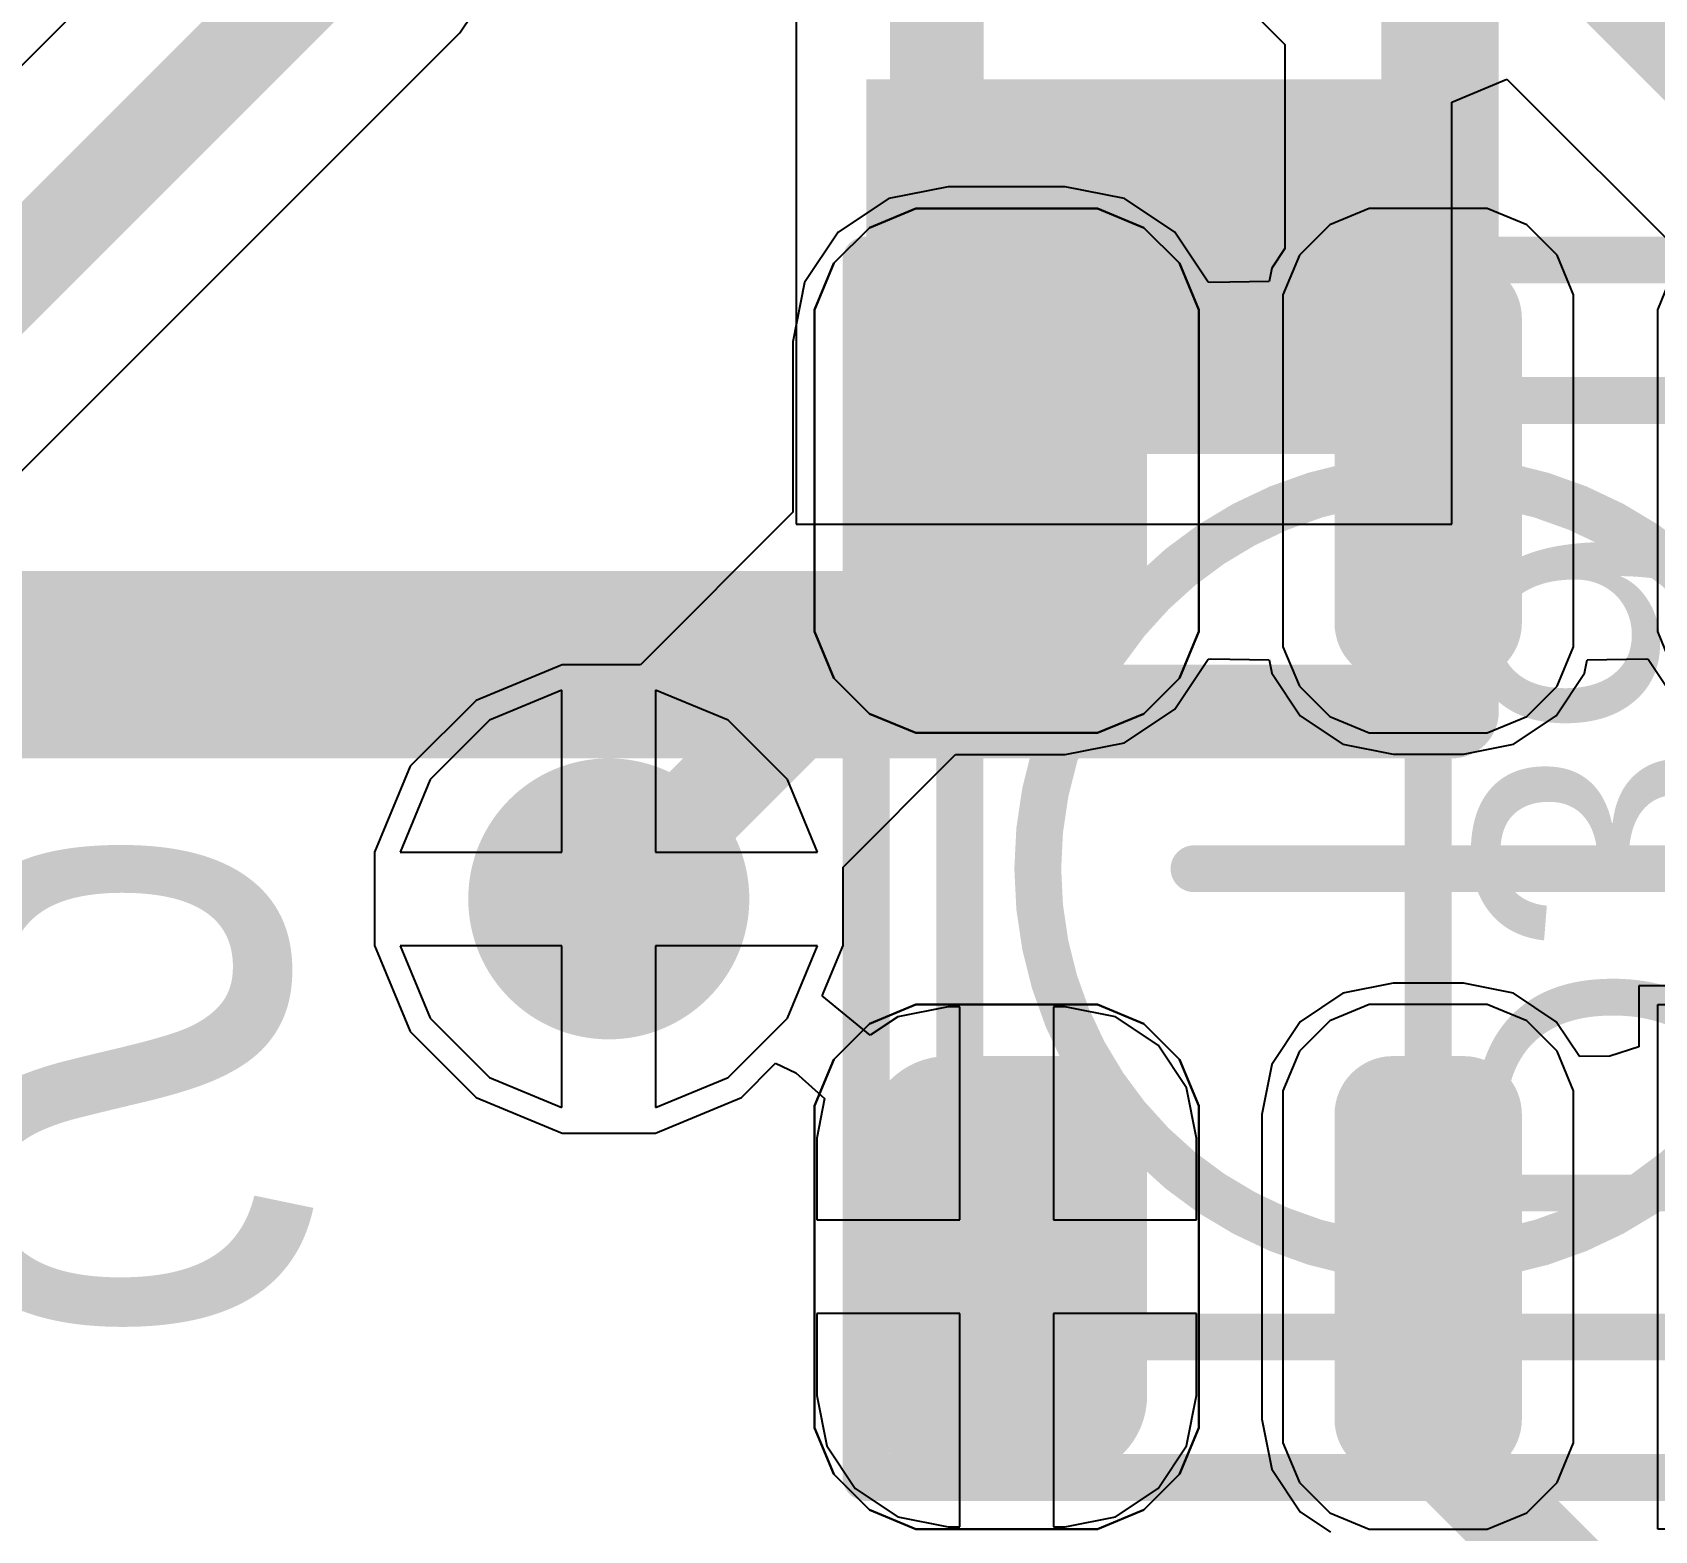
# Model space of a CAD drawing. Header units: inches. Extents: x -30 to 118, y 20 to 51.
# Drawn here: x 93.17 to 96.633, y 24.651 to 27.85 of the extents above; entities that cross this region are included whole.
import ezdxf

# ---------------------------------------------------------------- set-up
doc = ezdxf.new("R2010")
doc.units = ezdxf.units.IN
for name, color, linetype in [('Bottom 3D Body', 216, 'Continuous'), ('Bottom Courtyard', 56, 'Continuous'), ('Bottom Layer', 5, 'Continuous'), ('Bottom Overlay', 54, 'Continuous'), ('Bottom Paste', 16, 'Continuous'), ('Bottom Solder', 6, 'Continuous'), ('Mechanical 1', 6, 'Continuous'), ('Top Component Outline', 56, 'Continuous'), ('Top Courtyard', 56, 'Continuous'), ('Top Layer', 1, 'Continuous'), ('Top Overlay', 2, 'Continuous'), ('Top Paste', 8, 'Continuous'), ('Top Solder', 216, 'Continuous'), ('Via Holes', 16, 'Continuous')]:
    doc.layers.add(name, color=color, linetype=linetype)
doc.styles.add('Arial', font='', dxfattribs={"height": 0.2})
doc.styles.get('Arial').set_extended_font_data('Arial')

# ---------------------------------------------------------------- blocks, each defined once
blk = doc.blocks.new('APA_RGB_LED_2020_551')
at = {"layer": 'Top Layer'}
h = blk.add_hatch(color=1, dxfattribs=at)
edge = h.paths.add_edge_path()
edge.add_arc((-1.125, 1.025), 0.125, 90, 180)
edge.add_line((-1.25, 1.025), (-1.25, 0.775))
edge.add_arc((-1.125, 0.775), 0.125, 180, 270)
edge.add_line((-1.125, 0.65), (-0.575, 0.65))
edge.add_arc((-0.575, 0.775), 0.125, 270, 360)
edge.add_line((-0.45, 0.775), (-0.45, 1.025))
edge.add_arc((-0.575, 1.025), 0.125, 0, 90)
edge.add_line((-0.575, 1.15), (-1.125, 1.15))
h = blk.add_hatch(color=1, dxfattribs=at)
edge = h.paths.add_edge_path()
edge.add_arc((0.575, 1.025), 0.125, 90, 180)
edge.add_line((0.45, 1.025), (0.45, 0.775))
edge.add_arc((0.575, 0.775), 0.125, 180, 270)
edge.add_line((0.575, 0.65), (1.125, 0.65))
edge.add_arc((1.125, 0.775), 0.125, 270, 360)
edge.add_line((1.25, 0.775), (1.25, 1.025))
edge.add_arc((1.125, 1.025), 0.125, 0, 90)
edge.add_line((1.125, 1.15), (0.575, 1.15))
h = blk.add_hatch(color=1, dxfattribs=at)
edge = h.paths.add_edge_path()
edge.add_arc((-1.175, 0.075), 0.075, 90, 180)
edge.add_line((-1.25, 0.075), (-1.25, -0.075))
edge.add_arc((-1.175, -0.075), 0.075, 180, 270)
edge.add_line((-1.175, -0.15), (-0.525, -0.15))
edge.add_arc((-0.525, -0.075), 0.075, 270, 360)
edge.add_line((-0.45, -0.075), (-0.45, 0.075))
edge.add_arc((-0.525, 0.075), 0.075, 0, 90)
edge.add_line((-0.525, 0.15), (-1.175, 0.15))
h = blk.add_hatch(color=1, dxfattribs=at)
edge = h.paths.add_edge_path()
edge.add_arc((0.525, 0.075), 0.075, 90, 180)
edge.add_line((0.45, 0.075), (0.45, -0.075))
edge.add_arc((0.525, -0.075), 0.075, 180, 270)
edge.add_line((0.525, -0.15), (1.175, -0.15))
edge.add_arc((1.175, -0.075), 0.075, 270, 360)
edge.add_line((1.25, -0.075), (1.25, 0.075))
edge.add_arc((1.175, 0.075), 0.075, 0, 90)
edge.add_line((1.175, 0.15), (0.525, 0.15))
blk.add_hatch(color=1, dxfattribs=at).paths.add_polyline_path([(-1.25, -0.65), (-0.45, -0.65), (-0.45, -1.15), (-1.25, -1.15)])
h = blk.add_hatch(color=1, dxfattribs=at)
edge = h.paths.add_edge_path()
edge.add_arc((0.575, -0.775), 0.125, 90, 180)
edge.add_line((0.45, -0.775), (0.45, -1.025))
edge.add_arc((0.575, -1.025), 0.125, 180, 270)
edge.add_line((0.575, -1.15), (1.125, -1.15))
edge.add_arc((1.125, -1.025), 0.125, 270, 360)
edge.add_line((1.25, -1.025), (1.25, -0.775))
edge.add_arc((1.125, -0.775), 0.125, 0, 90)
edge.add_line((1.125, -0.65), (0.575, -0.65))
at = {"layer": 'Top Paste'}
h = blk.add_hatch(color=8, dxfattribs=at)
edge = h.paths.add_edge_path()
edge.add_arc((-1.125, 1.025), 0.125, 90, 180)
edge.add_line((-1.25, 1.025), (-1.25, 0.775))
edge.add_arc((-1.125, 0.775), 0.125, 180, 270)
edge.add_line((-1.125, 0.65), (-0.575, 0.65))
edge.add_arc((-0.575, 0.775), 0.125, 270, 360)
edge.add_line((-0.45, 0.775), (-0.45, 1.025))
edge.add_arc((-0.575, 1.025), 0.125, 0, 90)
edge.add_line((-0.575, 1.15), (-1.125, 1.15))
h = blk.add_hatch(color=8, dxfattribs=at)
edge = h.paths.add_edge_path()
edge.add_arc((0.575, 1.025), 0.125, 90, 180)
edge.add_line((0.45, 1.025), (0.45, 0.775))
edge.add_arc((0.575, 0.775), 0.125, 180, 270)
edge.add_line((0.575, 0.65), (1.125, 0.65))
edge.add_arc((1.125, 0.775), 0.125, 270, 360)
edge.add_line((1.25, 0.775), (1.25, 1.025))
edge.add_arc((1.125, 1.025), 0.125, 0, 90)
edge.add_line((1.125, 1.15), (0.575, 1.15))
h = blk.add_hatch(color=8, dxfattribs=at)
edge = h.paths.add_edge_path()
edge.add_arc((-1.175, 0.075), 0.075, 90, 180)
edge.add_line((-1.25, 0.075), (-1.25, -0.075))
edge.add_arc((-1.175, -0.075), 0.075, 180, 270)
edge.add_line((-1.175, -0.15), (-0.525, -0.15))
edge.add_arc((-0.525, -0.075), 0.075, 270, 360)
edge.add_line((-0.45, -0.075), (-0.45, 0.075))
edge.add_arc((-0.525, 0.075), 0.075, 0, 90)
edge.add_line((-0.525, 0.15), (-1.175, 0.15))
h = blk.add_hatch(color=8, dxfattribs=at)
edge = h.paths.add_edge_path()
edge.add_arc((0.525, 0.075), 0.075, 90, 180)
edge.add_line((0.45, 0.075), (0.45, -0.075))
edge.add_arc((0.525, -0.075), 0.075, 180, 270)
edge.add_line((0.525, -0.15), (1.175, -0.15))
edge.add_arc((1.175, -0.075), 0.075, 270, 360)
edge.add_line((1.25, -0.075), (1.25, 0.075))
edge.add_arc((1.175, 0.075), 0.075, 0, 90)
edge.add_line((1.175, 0.15), (0.525, 0.15))
blk.add_hatch(color=8, dxfattribs=at).paths.add_polyline_path([(-1.25, -0.65), (-0.45, -0.65), (-0.45, -1.15), (-1.25, -1.15)])
h = blk.add_hatch(color=8, dxfattribs=at)
edge = h.paths.add_edge_path()
edge.add_arc((0.575, -0.775), 0.125, 90, 180)
edge.add_line((0.45, -0.775), (0.45, -1.025))
edge.add_arc((0.575, -1.025), 0.125, 180, 270)
edge.add_line((0.575, -1.15), (1.125, -1.15))
edge.add_arc((1.125, -1.025), 0.125, 270, 360)
edge.add_line((1.25, -1.025), (1.25, -0.775))
edge.add_arc((1.125, -0.775), 0.125, 0, 90)
edge.add_line((1.125, -0.65), (0.575, -0.65))
at = {"layer": 'Top Solder'}
h = blk.add_hatch(color=216, dxfattribs=at)
edge = h.paths.add_edge_path()
edge.add_arc((-1.125, 1.025), 0.175, 90, 180)
edge.add_line((-1.3, 1.025), (-1.3, 0.775))
edge.add_arc((-1.125, 0.775), 0.175, 180, 270)
edge.add_line((-1.125, 0.6), (-0.575, 0.6))
edge.add_arc((-0.575, 0.775), 0.175, 270, 360)
edge.add_line((-0.4, 0.775), (-0.4, 1.025))
edge.add_arc((-0.575, 1.025), 0.175, 0, 90)
edge.add_line((-0.575, 1.2), (-1.125, 1.2))
h = blk.add_hatch(color=216, dxfattribs=at)
edge = h.paths.add_edge_path()
edge.add_arc((0.575, 1.025), 0.175, 90, 180)
edge.add_line((0.4, 1.025), (0.4, 0.775))
edge.add_arc((0.575, 0.775), 0.175, 180, 270)
edge.add_line((0.575, 0.6), (1.125, 0.6))
edge.add_arc((1.125, 0.775), 0.175, 270, 360)
edge.add_line((1.3, 0.775), (1.3, 1.025))
edge.add_arc((1.125, 1.025), 0.175, 0, 90)
edge.add_line((1.125, 1.2), (0.575, 1.2))
h = blk.add_hatch(color=216, dxfattribs=at)
edge = h.paths.add_edge_path()
edge.add_arc((-1.175, 0.075), 0.125, 90, 180)
edge.add_line((-1.3, 0.075), (-1.3, -0.075))
edge.add_arc((-1.175, -0.075), 0.125, 180, 270)
edge.add_line((-1.175, -0.2), (-0.525, -0.2))
edge.add_arc((-0.525, -0.075), 0.125, 270, 360)
edge.add_line((-0.4, -0.075), (-0.4, 0.075))
edge.add_arc((-0.525, 0.075), 0.125, 0, 90)
edge.add_line((-0.525, 0.2), (-1.175, 0.2))
h = blk.add_hatch(color=216, dxfattribs=at)
edge = h.paths.add_edge_path()
edge.add_arc((0.525, 0.075), 0.125, 90, 180)
edge.add_line((0.4, 0.075), (0.4, -0.075))
edge.add_arc((0.525, -0.075), 0.125, 180, 270)
edge.add_line((0.525, -0.2), (1.175, -0.2))
edge.add_arc((1.175, -0.075), 0.125, 270, 360)
edge.add_line((1.3, -0.075), (1.3, 0.075))
edge.add_arc((1.175, 0.075), 0.125, 0, 90)
edge.add_line((1.175, 0.2), (0.525, 0.2))
blk.add_hatch(color=216, dxfattribs=at).paths.add_polyline_path([(-1.3, -0.6), (-0.4, -0.6), (-0.4, -1.2), (-1.3, -1.2)])
h = blk.add_hatch(color=216, dxfattribs=at)
edge = h.paths.add_edge_path()
edge.add_arc((0.575, -0.775), 0.175, 90, 180)
edge.add_line((0.4, -0.775), (0.4, -1.025))
edge.add_arc((0.575, -1.025), 0.175, 180, 270)
edge.add_line((0.575, -1.2), (1.125, -1.2))
edge.add_arc((1.125, -1.025), 0.175, 270, 360)
edge.add_line((1.3, -1.025), (1.3, -0.775))
edge.add_arc((1.125, -0.775), 0.175, 0, 90)
edge.add_line((1.125, -0.6), (0.575, -0.6))
at = {"layer": 'Top Component Outline'}
for points in [[(-1, 1, 0.1, 0.1, 0), (-1, -1, 0.1, 0.1, 0)], [(-1, 1, 0.1, 0.1, 0), (1, 1, 0.1, 0.1, 0)], [(1, 1, 0.1, 0.1, 0), (1, -1, 0.1, 0.1, 0)], [(-1, -1, 0.1, 0.1, 0), (1, -1, 0.1, 0.1, 0)]]:
    blk.add_lwpolyline(points, format="xyseb", dxfattribs=at)
for points in [[(-1.025, 1, 0.05, 0.05, 1), (-0.975, 1, 0.05, 0.05, 1)], [(-1.025, 1, 0.05, 0.05, 1), (-0.975, 1, 0.05, 0.05, 1)], [(0.975, 1, 0.05, 0.05, 1), (1.025, 1, 0.05, 0.05, 1)], [(0.975, 1, 0.05, 0.05, 1), (1.025, 1, 0.05, 0.05, 1)], [(-1.025, -1, 0.05, 0.05, 1), (-0.975, -1, 0.05, 0.05, 1)], [(-1.025, -1, 0.05, 0.05, 1), (-0.975, -1, 0.05, 0.05, 1)], [(0.975, -1, 0.05, 0.05, 1), (1.025, -1, 0.05, 0.05, 1)], [(0.975, -1, 0.05, 0.05, 1), (1.025, -1, 0.05, 0.05, 1)]]:
    blk.add_lwpolyline(points, format="xyseb", close=True, dxfattribs=at)
at = {"layer": 'Top Courtyard'}
for points in [[(-1.3, 1.2, 0.1, 0.1, 0), (1.3, 1.2, 0.1, 0.1, 0)], [(-1.3, 1.2, 0.1, 0.1, 0), (-1.3, -1.2, 0.1, 0.1, 0)], [(1.3, 1.2, 0.1, 0.1, 0), (1.3, -1.2, 0.1, 0.1, 0)], [(0, 0.5, 0.1, 0.1, 0), (0, -0.5, 0.1, 0.1, 0)], [(-0.5, 0, 0.1, 0.1, 0), (0.5, 0, 0.1, 0.1, 0)], [(-1.3, -1.2, 0.1, 0.1, 0), (1.3, -1.2, 0.1, 0.1, 0)]]:
    blk.add_lwpolyline(points, format="xyseb", dxfattribs=at)
for points in [[(-1.325, 1.2, 0.05, 0.05, 1), (-1.275, 1.2, 0.05, 0.05, 1)], [(-1.325, 1.2, 0.05, 0.05, 1), (-1.275, 1.2, 0.05, 0.05, 1)], [(1.275, 1.2, 0.05, 0.05, 1), (1.325, 1.2, 0.05, 0.05, 1)], [(1.275, 1.2, 0.05, 0.05, 1), (1.325, 1.2, 0.05, 0.05, 1)], [(-0.025, 0.5, 0.05, 0.05, 1), (0.025, 0.5, 0.05, 0.05, 1)], [(-0.525, 0, 0.05, 0.05, 1), (-0.475, 0, 0.05, 0.05, 1)], [(0.475, 0, 0.05, 0.05, 1), (0.525, 0, 0.05, 0.05, 1)], [(-0.025, -0.5, 0.05, 0.05, 1), (0.025, -0.5, 0.05, 0.05, 1)], [(-1.325, -1.2, 0.05, 0.05, 1), (-1.275, -1.2, 0.05, 0.05, 1)], [(-1.325, -1.2, 0.05, 0.05, 1), (-1.275, -1.2, 0.05, 0.05, 1)], [(1.275, -1.2, 0.05, 0.05, 1), (1.325, -1.2, 0.05, 0.05, 1)], [(1.275, -1.2, 0.05, 0.05, 1), (1.325, -1.2, 0.05, 0.05, 1)]]:
    blk.add_lwpolyline(points, format="xyseb", close=True, dxfattribs=at)
at = {"layer": 'Top Overlay'}
for p, q in [((-1.2929, 1.2689), (-1.1937, 1.31)), ((-1.1937, 1.31), (-1.14, 1.31)), ((-1.14, 1.31), (-1.14, 1.31)), ((-1.14, 1.31), (-0.56, 1.31)), ((-0.56, 1.31), (-0.5063, 1.31)), ((-0.5063, 1.31), (-0.4071, 1.2689)), ((0.4071, 1.2689), (0.5063, 1.31)), ((0.5063, 1.31), (0.56, 1.31)), ((0.56, 1.31), (0.56, 1.31)), ((0.56, 1.31), (1.14, 1.31)), ((1.14, 1.31), (1.1937, 1.31)), ((1.1937, 1.31), (1.2929, 1.2689)), ((-1.3689, 1.1929), (-1.2929, 1.2689)), ((-0.4071, 1.2689), (-0.3311, 1.1929)), ((0.3311, 1.1929), (0.4071, 1.2689)), ((1.2929, 1.2689), (1.3689, 1.1929)), ((-1.41, 1.0937), (-1.3689, 1.1929)), ((-0.3311, 1.1929), (-0.29, 1.0937)), ((0.29, 1.0937), (0.3311, 1.1929)), ((1.3689, 1.1929), (1.41, 1.0937)), ((-1.41, 1.04), (-1.41, 1.0937)), ((-0.29, 1.0937), (-0.29, 1.04)), ((0.29, 1.04), (0.29, 1.0937)), ((1.41, 1.0937), (1.41, 1.04)), ((-1.41, 0.76), (-1.41, 1.04)), ((-0.29, 1.04), (-0.29, 1.04)), ((-0.29, 1.04), (-0.29, 0.76)), ((0.29, 0.76), (0.29, 1.04)), ((1.41, 1.04), (1.41, 1.04)), ((1.41, 1.04), (1.41, 0.76)), ((-1.41, 0.76), (-1.41, 0.76)), ((-1.41, 0.7063), (-1.41, 0.76)), ((-0.29, 0.76), (-0.29, 0.7063)), ((0.29, 0.76), (0.29, 0.76)), ((0.29, 0.7063), (0.29, 0.76)), ((1.41, 0.76), (1.41, 0.7063)), ((-1.3689, 0.6071), (-1.41, 0.7063)), ((-0.29, 0.7063), (-0.3311, 0.6071)), ((0.3311, 0.6071), (0.29, 0.7063)), ((1.41, 0.7063), (1.3689, 0.6071)), ((-1.2929, 0.5311), (-1.3689, 0.6071)), ((-0.3311, 0.6071), (-0.4071, 0.5311)), ((0.4071, 0.5311), (0.3311, 0.6071)), ((1.3689, 0.6071), (1.2929, 0.5311)), ((-1.1937, 0.49), (-1.2929, 0.5311)), ((-0.4071, 0.5311), (-0.5063, 0.49)), ((0.5063, 0.49), (0.4071, 0.5311)), ((1.2929, 0.5311), (1.1937, 0.49)), ((-1.14, 0.49), (-1.1937, 0.49)), ((-0.56, 0.49), (-1.14, 0.49)), ((-0.5063, 0.49), (-0.56, 0.49)), ((-0.56, 0.49), (-0.56, 0.49)), ((0.56, 0.49), (0.5063, 0.49)), ((1.14, 0.49), (0.56, 0.49)), ((1.1937, 0.49), (1.14, 0.49)), ((1.14, 0.49), (1.14, 0.49)), ((-1.2258, 0.31), (-1.3103, 0.275)), ((-1.18, 0.31), (-1.2258, 0.31)), ((-0.52, 0.31), (-1.18, 0.31)), ((-0.4743, 0.31), (-0.52, 0.31)), ((-0.52, 0.31), (-0.52, 0.31)), ((-0.3897, 0.275), (-0.4743, 0.31)), ((0.4742, 0.31), (0.3897, 0.275)), ((0.52, 0.31), (0.4742, 0.31)), ((1.18, 0.31), (0.52, 0.31)), ((1.2258, 0.31), (1.18, 0.31)), ((1.18, 0.31), (1.18, 0.31)), ((1.3103, 0.275), (1.2258, 0.31)), ((-1.3103, 0.275), (-1.375, 0.2103)), ((-0.325, 0.2103), (-0.3897, 0.275)), ((0.3897, 0.275), (0.325, 0.2103)), ((1.375, 0.2103), (1.3103, 0.275)), ((-1.375, 0.2103), (-1.41, 0.1258)), ((-0.29, 0.1258), (-0.325, 0.2103)), ((0.325, 0.2103), (0.29, 0.1258)), ((1.41, 0.1258), (1.375, 0.2103)), ((-1.41, 0.1258), (-1.41, 0.08)), ((-0.29, 0.08), (-0.29, 0.1258)), ((0.29, 0.1258), (0.29, 0.08)), ((1.41, 0.08), (1.41, 0.1258)), ((-1.41, 0.08), (-1.41, -0.08)), ((-1.41, 0.08), (-1.41, 0.08)), ((-0.29, -0.08), (-0.29, 0.08)), ((0.29, 0.08), (0.29, -0.08)), ((0.29, 0.08), (0.29, 0.08)), ((1.41, -0.08), (1.41, 0.08)), ((-1.41, -0.08), (-1.41, -0.1257)), ((-0.29, -0.1257), (-0.29, -0.08)), ((-0.29, -0.08), (-0.29, -0.08)), ((0.29, -0.08), (0.29, -0.1257)), ((1.41, -0.1257), (1.41, -0.08)), ((1.41, -0.08), (1.41, -0.08)), ((-1.41, -0.1257), (-1.375, -0.2103)), ((-0.325, -0.2103), (-0.29, -0.1257)), ((0.29, -0.1257), (0.325, -0.2103)), ((1.375, -0.2103), (1.41, -0.1257)), ((-1.375, -0.2103), (-1.3103, -0.275)), ((-0.3897, -0.275), (-0.325, -0.2103)), ((0.325, -0.2103), (0.3897, -0.275)), ((1.3103, -0.275), (1.375, -0.2103)), ((-1.3103, -0.275), (-1.2258, -0.31)), ((-0.4743, -0.31), (-0.3897, -0.275)), ((0.3897, -0.275), (0.4742, -0.31)), ((1.2258, -0.31), (1.3103, -0.275)), ((-1.2258, -0.31), (-1.18, -0.31)), ((-1.18, -0.31), (-1.18, -0.31)), ((-1.18, -0.31), (-0.52, -0.31)), ((-0.52, -0.31), (-0.4743, -0.31)), ((0.4742, -0.31), (0.52, -0.31)), ((0.52, -0.31), (0.52, -0.31)), ((0.52, -0.31), (1.18, -0.31)), ((1.18, -0.31), (1.2258, -0.31)), ((-1.41, -1.31), (-1.41, -0.49)), ((-1.41, -0.49), (-0.29, -0.49)), ((-0.29, -0.49), (-0.29, -1.31)), ((0.4071, -0.5311), (0.5063, -0.49)), ((0.5063, -0.49), (0.56, -0.49)), ((0.56, -0.49), (0.56, -0.49)), ((0.56, -0.49), (1.14, -0.49)), ((1.14, -0.49), (1.1937, -0.49)), ((1.1937, -0.49), (1.2929, -0.5311)), ((0.3311, -0.6071), (0.4071, -0.5311)), ((1.2929, -0.5311), (1.3689, -0.6071)), ((0.29, -0.7063), (0.3311, -0.6071)), ((1.3689, -0.6071), (1.41, -0.7063)), ((0.29, -0.76), (0.29, -0.7063)), ((1.41, -0.7063), (1.41, -0.76)), ((0.29, -1.04), (0.29, -0.76)), ((1.41, -0.76), (1.41, -0.76)), ((1.41, -0.76), (1.41, -1.04)), ((0.29, -1.04), (0.29, -1.04)), ((0.29, -1.0937), (0.29, -1.04)), ((1.41, -1.04), (1.41, -1.0937)), ((0.3311, -1.1929), (0.29, -1.0937)), ((1.41, -1.0937), (1.3689, -1.1929)), ((0.4071, -1.2689), (0.3311, -1.1929)), ((1.3689, -1.1929), (1.2929, -1.2689)), ((0.5063, -1.31), (0.4071, -1.2689)), ((1.2929, -1.2689), (1.1937, -1.31)), ((-0.29, -1.31), (-1.41, -1.31)), ((0.56, -1.31), (0.5063, -1.31)), ((1.14, -1.31), (0.56, -1.31)), ((1.1937, -1.31), (1.14, -1.31)), ((1.14, -1.31), (1.14, -1.31))]:
    blk.add_line(p, q, dxfattribs=at)
at = {"layer": 'Top Courtyard', "style": 'Arial'}
blk.add_text('D39', height=0.6, dxfattribs=at).set_placement((-0.8, -0.7))
blk = doc.blocks.new('PTS526_SK15_SMTR2_LFS_B_602')
at = {"layer": 'Bottom Layer'}
blk.add_hatch(color=5, dxfattribs=at).paths.add_polyline_path([(2.5, -1.5), (3.5, -1.5), (3.5, -2.2), (2.5, -2.2)])
at = {"layer": 'Bottom Paste'}
blk.add_hatch(color=16, dxfattribs=at).paths.add_polyline_path([(2.5, -1.5), (3.5, -1.5), (3.5, -2.2), (2.5, -2.2)])
at = {"layer": 'Bottom Solder'}
blk.add_hatch(color=6, dxfattribs=at).paths.add_polyline_path([(2.45, -1.45), (3.55, -1.45), (3.55, -2.25), (2.45, -2.25)])
at = {"layer": 'Bottom 3D Body'}
for points in [[(2.6, -2.6, 0.2, 0.2, 0), (2.6, 2.6, 0.2, 0.2, 0)], [(-2.6, -2.6, 0.2, 0.2, 0), (2.6, -2.6, 0.2, 0.2, 0)]]:
    blk.add_lwpolyline(points, format="xyseb", dxfattribs=at)
blk.add_lwpolyline([(2.55, -2.6, 0.1, 0.1, 1), (2.65, -2.6, 0.1, 0.1, 1)], format="xyseb", close=True, dxfattribs=at)
blk.add_lwpolyline([(2.55, -2.6, 0.1, 0.1, 1), (2.65, -2.6, 0.1, 0.1, 1)], format="xyseb", close=True, dxfattribs=at)
at = {"layer": 'Bottom Courtyard'}
for points in [[(3.7, -2.8, 0.2, 0.2, 0), (3.7, 2.8, 0.2, 0.2, 0)], [(-3.7, -2.8, 0.2, 0.2, 0), (3.7, -2.8, 0.2, 0.2, 0)]]:
    blk.add_lwpolyline(points, format="xyseb", dxfattribs=at)
blk.add_lwpolyline([(3.65, -2.8, 0.1, 0.1, 1), (3.75, -2.8, 0.1, 0.1, 1)], format="xyseb", close=True, dxfattribs=at)
blk.add_lwpolyline([(3.65, -2.8, 0.1, 0.1, 1), (3.75, -2.8, 0.1, 0.1, 1)], format="xyseb", close=True, dxfattribs=at)
at = {"layer": 'Bottom Overlay'}
blk.add_lwpolyline([(-2.6, -2.6, 0.2, 0.2, 0), (2.6, -2.6, 0.2, 0.2, 0)], format="xyseb", dxfattribs=at)
blk.add_lwpolyline([(2.55, -2.6, 0.1, 0.1, 1), (2.65, -2.6, 0.1, 0.1, 1)], format="xyseb", close=True, dxfattribs=at)

msp = doc.modelspace()

# ---------------------------------------------------------------- hatches: boundary and pattern name
at = {"layer": 'Bottom Layer'}
h = msp.add_hatch(color=5, dxfattribs=at)
edge = h.paths.add_edge_path()
edge.add_arc((94.4, 26), 0.3, 0, 360)
at = {"layer": 'Top Layer'}
h = msp.add_hatch(color=1, dxfattribs=at)
edge = h.paths.add_edge_path()
edge.add_arc((94.4, 26), 0.3, 0, 360)
at = {"layer": 'Via Holes'}
h = msp.add_hatch(color=7, dxfattribs=at)
edge = h.paths.add_edge_path()
edge.add_arc((94.4, 26), 0.15, 0, 360)

# ---------------------------------------------------------------- linework, layer by layer
at = {"layer": 'Bottom Layer'}
for p, q in [((94.8, 27.9), (94.8, 26.8)), ((96.2, 27.7015), (96.3173, 27.7501)), ((96.3173, 27.7501), (97.0837, 26.9837)), ((96.2, 26.8), (96.2, 27.7015)), ((94.8, 26.8), (96.2, 26.8)), ((94.3, 26.4457), (94.1451, 26.3815)), ((94.3, 26.1), (94.3, 26.4457)), ((94.6549, 26.3815), (94.5, 26.4457)), ((94.5, 26.4457), (94.5, 26.1)), ((94.1451, 26.3815), (94.0185, 26.2549)), ((94.7815, 26.2549), (94.6549, 26.3815)), ((94.0185, 26.2549), (93.9543, 26.1)), ((94.8457, 26.1), (94.7815, 26.2549)), ((93.9543, 26.1), (94.3, 26.1)), ((94.5, 26.1), (94.8457, 26.1)), ((94.3, 25.9), (93.9543, 25.9)), ((93.9543, 25.9), (94.0185, 25.7451)), ((94.3, 25.5543), (94.3, 25.9)), ((94.8457, 25.9), (94.5, 25.9)), ((94.5, 25.9), (94.5, 25.5543)), ((94.7815, 25.7451), (94.8457, 25.9)), ((94.0185, 25.7451), (94.1451, 25.6185)), ((94.6549, 25.6185), (94.7815, 25.7451)), ((94.1451, 25.6185), (94.3, 25.5543)), ((94.5, 25.5543), (94.6549, 25.6185))]:
    msp.add_line(p, q, dxfattribs=at)
msp.add_lwpolyline([(95.95, 28.55, 0.2, 0.2, 0), (97.3, 27.2, 0.2, 0.2, 0)], format="xyseb", dxfattribs=at)
at = {"layer": 'Mechanical 1'}
for points in [[(95.5599, 26.6537, 0.1, 0.1, -0.198911), (96.1493, 26.8978, 0.1, 0.1, 0)], [(96.1493, 26.8978, 0.1, 0.1, -0.198911), (96.7387, 26.6537, 0.1, 0.1, 0)], [(95.3158, 26.0643, 0.1, 0.1, -0.198911), (95.5599, 26.6537, 0.1, 0.1, 0)], [(95.5599, 25.4749, 0.1, 0.1, -0.198911), (95.3158, 26.0643, 0.1, 0.1, 0)], [(96.1493, 25.2308, 0.1, 0.1, -0.198911), (95.5599, 25.4749, 0.1, 0.1, 0)], [(96.7387, 25.4749, 0.1, 0.1, -0.198911), (96.1493, 25.2308, 0.1, 0.1, 0)]]:
    msp.add_lwpolyline(points, format="xyseb", dxfattribs=at)
for points in [[(96.1243, 26.8978, 0.05, 0.05, 1), (96.1743, 26.8978, 0.05, 0.05, 1)], [(96.1243, 26.8978, 0.05, 0.05, 1), (96.1743, 26.8978, 0.05, 0.05, 1)], [(95.5349, 26.6537, 0.05, 0.05, 1), (95.5849, 26.6537, 0.05, 0.05, 1)], [(95.5349, 26.6537, 0.05, 0.05, 1), (95.5849, 26.6537, 0.05, 0.05, 1)], [(95.2908, 26.0643, 0.05, 0.05, 1), (95.3408, 26.0643, 0.05, 0.05, 1)], [(95.2908, 26.0643, 0.05, 0.05, 1), (95.3408, 26.0643, 0.05, 0.05, 1)], [(95.5349, 25.4749, 0.05, 0.05, 1), (95.5849, 25.4749, 0.05, 0.05, 1)], [(95.5349, 25.4749, 0.05, 0.05, 1), (95.5849, 25.4749, 0.05, 0.05, 1)], [(96.1243, 25.2308, 0.05, 0.05, 1), (96.1743, 25.2308, 0.05, 0.05, 1)], [(96.1243, 25.2308, 0.05, 0.05, 1), (96.1743, 25.2308, 0.05, 0.05, 1)]]:
    msp.add_lwpolyline(points, format="xyseb", close=True, dxfattribs=at)
at = {"layer": 'Top Layer'}
for p, q in [((95.0995, 28.5679), (95.8434, 27.824)), ((93.5599, 28.1925), (92.0733, 26.7059)), ((94.0821, 27.8495), (94.1484, 27.9487)), ((92.4163, 26.1837), (94.0821, 27.8495)), ((94.0821, 27.8495), (94.0821, 27.8495)), ((95.8434, 27.824), (95.8434, 27.3887)), ((95.1243, 27.5207), (94.9975, 27.4954)), ((95.3743, 27.5207), (95.1243, 27.5207)), ((95.5011, 27.4954), (95.3743, 27.5207)), ((94.9975, 27.4954), (94.89, 27.4236)), ((95.6086, 27.4236), (95.5011, 27.4954)), ((94.89, 27.4236), (94.8181, 27.3161)), ((95.6798, 27.317), (95.6086, 27.4236)), ((95.8434, 27.3887), (95.8152, 27.3466)), ((95.8152, 27.3466), (95.8095, 27.318)), ((94.8181, 27.3161), (94.7929, 27.1893)), ((95.684, 27.3162), (95.6798, 27.317)), ((95.8095, 27.318), (95.684, 27.3162)), ((94.7929, 27.1893), (94.7929, 26.8255)), ((94.7929, 26.8255), (94.4674, 26.5)), ((94.3005, 26.5), (94.1168, 26.4239)), ((94.4674, 26.5), (94.3005, 26.5)), ((95.6086, 26.405), (95.6798, 26.5116)), ((95.6798, 26.5116), (95.684, 26.5124)), ((95.684, 26.5124), (95.8095, 26.5106)), ((95.8095, 26.5106), (95.8152, 26.482)), ((96.4833, 26.482), (96.489, 26.5106)), ((96.489, 26.5106), (96.6145, 26.5124)), ((96.6145, 26.5124), (96.6187, 26.5116)), ((96.6187, 26.5116), (96.69, 26.405)), ((95.8152, 26.482), (95.876, 26.391)), ((96.4225, 26.391), (96.4833, 26.482)), ((94.1168, 26.4239), (93.9761, 26.2832)), ((95.5011, 26.3332), (95.6086, 26.405)), ((95.876, 26.391), (95.967, 26.3303)), ((96.3316, 26.3303), (96.4225, 26.391)), ((95.3743, 26.3079), (95.5011, 26.3332)), ((95.967, 26.3303), (96.0743, 26.3089)), ((96.2243, 26.3089), (96.3316, 26.3303)), ((94.9, 26.0674), (95.1405, 26.3079)), ((95.1405, 26.3079), (95.3743, 26.3079)), ((96.0743, 26.3089), (96.2243, 26.3089)), ((93.9761, 26.2832), (93.9, 26.0995)), ((93.9, 26.0995), (93.9, 25.9005)), ((94.9, 25.9005), (94.9, 26.0674)), ((93.9, 25.9005), (93.9761, 25.7168)), ((94.8555, 25.7932), (94.9, 25.9005)), ((96.0743, 25.8197), (95.967, 25.7983)), ((96.2243, 25.8197), (96.0743, 25.8197)), ((96.3316, 25.7983), (96.2243, 25.8197)), ((97.4993, 25.8143), (96.5993, 25.8143)), ((96.5993, 25.8143), (96.5993, 25.6842)), ((94.9581, 25.709), (94.8555, 25.7932)), ((95.1243, 25.7697), (95.017, 25.7483)), ((95.1493, 25.7697), (95.1243, 25.7697)), ((95.1493, 25.3143), (95.1493, 25.7697)), ((95.3743, 25.7697), (95.3493, 25.7697)), ((95.3493, 25.7697), (95.3493, 25.3143)), ((95.4816, 25.7483), (95.3743, 25.7697)), ((95.967, 25.7983), (95.876, 25.7376)), ((96.4225, 25.7376), (96.3316, 25.7983)), ((95.017, 25.7483), (94.9581, 25.709)), ((95.5725, 25.6876), (95.4816, 25.7483)), ((95.876, 25.7376), (95.8152, 25.6466)), ((96.4723, 25.6631), (96.4225, 25.7376)), ((93.9761, 25.7168), (94.1168, 25.5761)), ((95.6333, 25.5966), (95.5725, 25.6876)), ((96.5373, 25.6641), (96.4723, 25.6631)), ((96.5993, 25.6842), (96.5373, 25.6641)), ((94.6832, 25.5761), (94.756, 25.6489)), ((94.756, 25.6489), (94.7992, 25.6282)), ((94.7992, 25.6282), (94.8607, 25.574)), ((95.8152, 25.6466), (95.7939, 25.5393)), ((95.6547, 25.4893), (95.6333, 25.5966)), ((94.1168, 25.5761), (94.3005, 25.5)), ((94.4995, 25.5), (94.6832, 25.5761)), ((94.8607, 25.574), (94.8439, 25.4893)), ((95.7939, 25.5393), (95.7939, 24.8893)), ((94.3005, 25.5), (94.4995, 25.5)), ((94.8439, 25.4893), (94.8439, 25.3143)), ((95.6547, 25.3143), (95.6547, 25.4893)), ((94.8439, 25.3143), (95.1493, 25.3143)), ((95.3493, 25.3143), (95.6547, 25.3143)), ((95.1493, 25.1143), (94.8439, 25.1143)), ((94.8439, 25.1143), (94.8439, 24.9393)), ((95.1493, 24.6589), (95.1493, 25.1143)), ((95.6547, 25.1143), (95.3493, 25.1143)), ((95.3493, 25.1143), (95.3493, 24.6589)), ((95.6547, 24.9393), (95.6547, 25.1143)), ((94.8439, 24.9393), (94.8652, 24.832)), ((95.6333, 24.832), (95.6547, 24.9393)), ((95.7939, 24.8893), (95.8152, 24.782)), ((94.8652, 24.832), (94.926, 24.741)), ((95.5725, 24.741), (95.6333, 24.832)), ((95.8152, 24.782), (95.876, 24.691)), ((94.926, 24.741), (95.017, 24.6803)), ((95.4816, 24.6803), (95.5725, 24.741)), ((95.876, 24.691), (95.9406, 24.6479)), ((95.017, 24.6803), (95.1243, 24.6589)), ((95.1243, 24.6589), (95.1493, 24.6589)), ((95.3493, 24.6589), (95.3743, 24.6589)), ((95.3743, 24.6589), (95.4816, 24.6803))]:
    msp.add_line(p, q, dxfattribs=at)
for points in [[(92.2, 26.4, 0.2, 0.2, 0), (93.8658, 28.0658, 0.2, 0.2, 0)], [(96.1493, 26.9143, 0.2, 0.2, 0), (96.1493, 27.9507, 0.2, 0.2, 0)], [(95.2493, 26.7778, 0.2, 0.2, 0), (95.2493, 26.9143, 0.2, 0.2, 0)], [(95.1012, 26.6297, 0.2, 0.2, 0), (95.2493, 26.7778, 0.2, 0.2, 0)], [(94.4, 26, 0.2, 0.2, 0), (95.0297, 26.6297, 0.2, 0.2, 0)], [(95.0297, 26.6297, 0.2, 0.2, 0), (95.1012, 26.6297, 0.2, 0.2, 0)], [(96.1493, 25.2143, 0.2, 0.2, 0), (96.1993, 25.1643, 0.2, 0.2, 0)], [(96.1993, 24.8007, 0.2, 0.2, 0), (96.1993, 25.1643, 0.2, 0.2, 0)], [(96.1993, 24.8007, 0.2, 0.2, 0), (96.7, 24.3, 0.2, 0.2, 0)]]:
    msp.add_lwpolyline(points, format="xyseb", dxfattribs=at)
for points in [[(95.1993, 26.9143, 0.1, 0.1, 1), (95.2993, 26.9143, 0.1, 0.1, 1)], [(96.0993, 26.9143, 0.1, 0.1, 1), (96.1993, 26.9143, 0.1, 0.1, 1)], [(95.1993, 26.7778, 0.1, 0.1, 1), (95.2993, 26.7778, 0.1, 0.1, 1)], [(95.1993, 26.7778, 0.1, 0.1, 1), (95.2993, 26.7778, 0.1, 0.1, 1)], [(94.9797, 26.6297, 0.1, 0.1, 1), (95.0797, 26.6297, 0.1, 0.1, 1)], [(94.9797, 26.6297, 0.1, 0.1, 1), (95.0797, 26.6297, 0.1, 0.1, 1)], [(95.0512, 26.6297, 0.1, 0.1, 1), (95.1512, 26.6297, 0.1, 0.1, 1)], [(95.0512, 26.6297, 0.1, 0.1, 1), (95.1512, 26.6297, 0.1, 0.1, 1)], [(94.35, 26, 0.1, 0.1, 1), (94.45, 26, 0.1, 0.1, 1)], [(96.0993, 25.2143, 0.1, 0.1, 1), (96.1993, 25.2143, 0.1, 0.1, 1)], [(96.1493, 25.1643, 0.1, 0.1, 1), (96.2493, 25.1643, 0.1, 0.1, 1)], [(96.1493, 25.1643, 0.1, 0.1, 1), (96.2493, 25.1643, 0.1, 0.1, 1)], [(96.1493, 24.8007, 0.1, 0.1, 1), (96.2493, 24.8007, 0.1, 0.1, 1)], [(96.1493, 24.8007, 0.1, 0.1, 1), (96.2493, 24.8007, 0.1, 0.1, 1)]]:
    msp.add_lwpolyline(points, format="xyseb", close=True, dxfattribs=at)
at = {"layer": 'Top Overlay'}
for p, q in [((95.0556, 27.4743), (94.9563, 27.4332)), ((95.443, 27.4743), (95.0556, 27.4743)), ((95.5422, 27.4332), (95.443, 27.4743)), ((96.0235, 27.4743), (95.939, 27.4393)), ((96.275, 27.4743), (96.0235, 27.4743)), ((96.3596, 27.4393), (96.275, 27.4743)), ((94.9563, 27.4332), (94.8804, 27.3572)), ((95.6182, 27.3572), (95.5422, 27.4332)), ((95.939, 27.4393), (95.8743, 27.3746)), ((96.4243, 27.3746), (96.3596, 27.4393)), ((94.8804, 27.3572), (94.8393, 27.258)), ((95.6593, 27.258), (95.6182, 27.3572)), ((95.8743, 27.3746), (95.8393, 27.29)), ((96.4593, 27.29), (96.4243, 27.3746)), ((95.8393, 27.29), (95.8393, 27.2443)), ((96.4593, 27.2443), (96.4593, 27.29)), ((94.8393, 27.258), (94.8393, 27.2043)), ((95.6593, 27.2043), (95.6593, 27.258)), ((95.8393, 27.2443), (95.8393, 26.5843)), ((96.4593, 26.5843), (96.4593, 27.2443)), ((94.8393, 27.2043), (94.8393, 26.6243)), ((95.6593, 26.6243), (95.6593, 27.2043)), ((94.8393, 26.6243), (94.8393, 26.5706)), ((95.6593, 26.5706), (95.6593, 26.6243)), ((94.8393, 26.5706), (94.8804, 26.4713)), ((95.6182, 26.4713), (95.6593, 26.5706)), ((95.8393, 26.5843), (95.8393, 26.5385)), ((96.4593, 26.5385), (96.4593, 26.5843)), ((95.8393, 26.5385), (95.8743, 26.454)), ((96.4243, 26.454), (96.4593, 26.5385)), ((94.8804, 26.4713), (94.9563, 26.3954)), ((95.5422, 26.3954), (95.6182, 26.4713)), ((95.8743, 26.454), (95.939, 26.3893)), ((96.3596, 26.3893), (96.4243, 26.454)), ((94.9563, 26.3954), (95.0556, 26.3543)), ((95.443, 26.3543), (95.5422, 26.3954)), ((95.939, 26.3893), (96.0235, 26.3543)), ((96.275, 26.3543), (96.3596, 26.3893)), ((95.0556, 26.3543), (95.443, 26.3543)), ((96.0235, 26.3543), (96.275, 26.3543)), ((95.0556, 25.7743), (94.9563, 25.7332)), ((95.443, 25.7743), (95.0556, 25.7743)), ((95.5422, 25.7332), (95.443, 25.7743)), ((96.0235, 25.7743), (95.939, 25.7393)), ((96.275, 25.7743), (96.0235, 25.7743)), ((96.3596, 25.7393), (96.275, 25.7743)), ((94.9563, 25.7332), (94.8804, 25.6572)), ((95.6182, 25.6572), (95.5422, 25.7332)), ((95.939, 25.7393), (95.8743, 25.6746)), ((96.4243, 25.6746), (96.3596, 25.7393)), ((95.8743, 25.6746), (95.8393, 25.59)), ((96.4593, 25.59), (96.4243, 25.6746)), ((94.8804, 25.6572), (94.8393, 25.558)), ((95.6593, 25.558), (95.6182, 25.6572)), ((94.8393, 25.558), (94.8393, 25.5043)), ((95.6593, 25.5043), (95.6593, 25.558)), ((95.8393, 25.59), (95.8393, 25.5443)), ((96.4593, 25.5443), (96.4593, 25.59)), ((95.8393, 25.5443), (95.8393, 24.8843)), ((96.4593, 24.8843), (96.4593, 25.5443)), ((94.8393, 25.5043), (94.8393, 24.9243)), ((95.6593, 24.9243), (95.6593, 25.5043)), ((94.8393, 24.9243), (94.8393, 24.8706)), ((95.6593, 24.8706), (95.6593, 24.9243)), ((94.8393, 24.8706), (94.8804, 24.7713)), ((95.6182, 24.7713), (95.6593, 24.8706)), ((95.8393, 24.8843), (95.8393, 24.8385)), ((96.4593, 24.8385), (96.4593, 24.8843)), ((95.8393, 24.8385), (95.8743, 24.754)), ((96.4243, 24.754), (96.4593, 24.8385)), ((94.8804, 24.7713), (94.9563, 24.6954)), ((95.5422, 24.6954), (95.6182, 24.7713)), ((95.8743, 24.754), (95.939, 24.6893)), ((96.3596, 24.6893), (96.4243, 24.754)), ((94.9563, 24.6954), (95.0556, 24.6543)), ((95.443, 24.6543), (95.5422, 24.6954)), ((95.939, 24.6893), (96.0235, 24.6543)), ((96.275, 24.6543), (96.3596, 24.6893)), ((95.0556, 24.6543), (95.443, 24.6543)), ((96.0235, 24.6543), (96.275, 24.6543))]:
    msp.add_line(p, q, dxfattribs=at)

# ---------------------------------------------------------------- block references
msp.add_blockref('PTS526_SK15_SMTR2_LFS_B_602', (92.5, 29.2))
at = {"rotation": 90}
msp.add_blockref('APA_RGB_LED_2020_551', (96.1493, 26.0643), dxfattribs=at)

# ---------------------------------------------------------------- texts
at = {"layer": 'Bottom Overlay', "style": 'Arial', "text_generation_flag": 2}
msp.add_text('SW2', height=1, dxfattribs=at).set_placement((93.8329, 25.1002))

doc.saveas('drawing.dxf')
